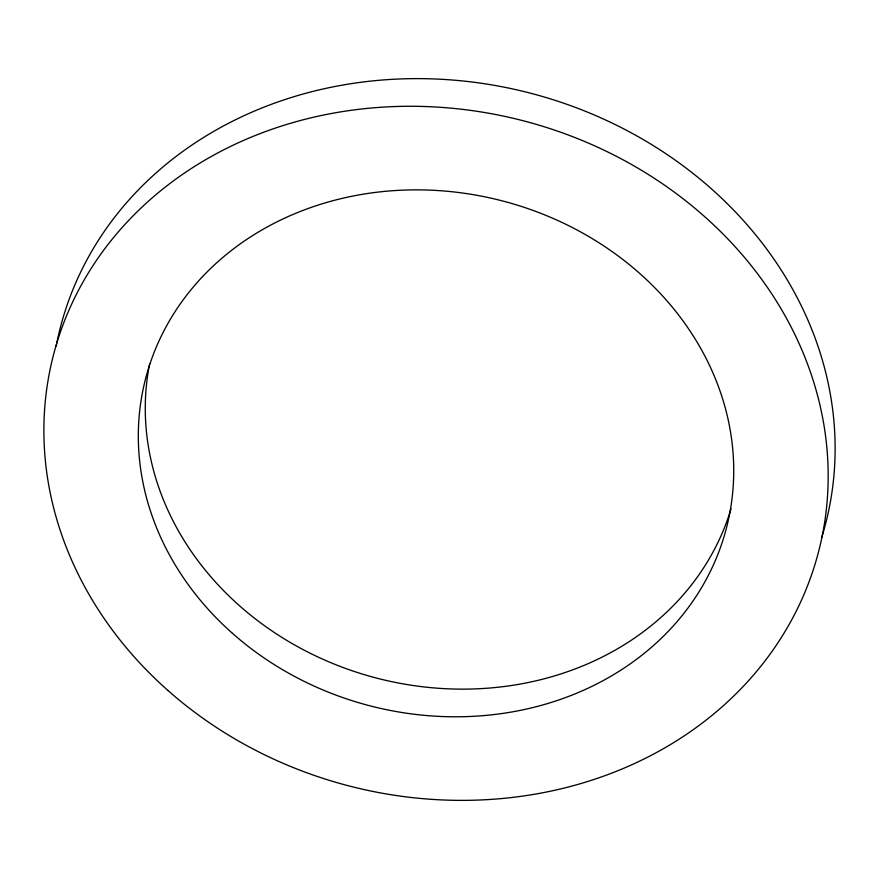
<?xml version="1.0" encoding="UTF-8"?>
<svg xmlns="http://www.w3.org/2000/svg" width="879" height="879" viewBox="0 0 879 879"><rect width="100%" height="100%" fill="white"/><g stroke="black" fill="none" stroke-linecap="round" stroke-linejoin="round"><path stroke-width="1.32" d="M56.937 342.316A395.001 343.799 14.1 0 1 528.499 92.68A395.001 343.799 14.1 0 1 821.656 537.662M56.19 346.095A395.001 343.799 14.1 0 1 56.685 343.579M731.031 508.831A299.871 260.997 14.1 0 1 379.893 678.929A299.871 260.997 14.1 0 1 149.639 363.73M167.922 690.465A395.001 343.799 14.1 0 0 817.92 554.199A395.001 343.799 14.1 0 0 322.23 115.314A395.001 343.799 14.1 0 0 167.922 690.465M232.485 633.352A299.871 260.997 14.1 0 0 725.944 529.905A299.871 260.997 14.1 0 0 349.644 196.72A299.871 260.997 14.1 0 0 232.485 633.352"/></g></svg>
